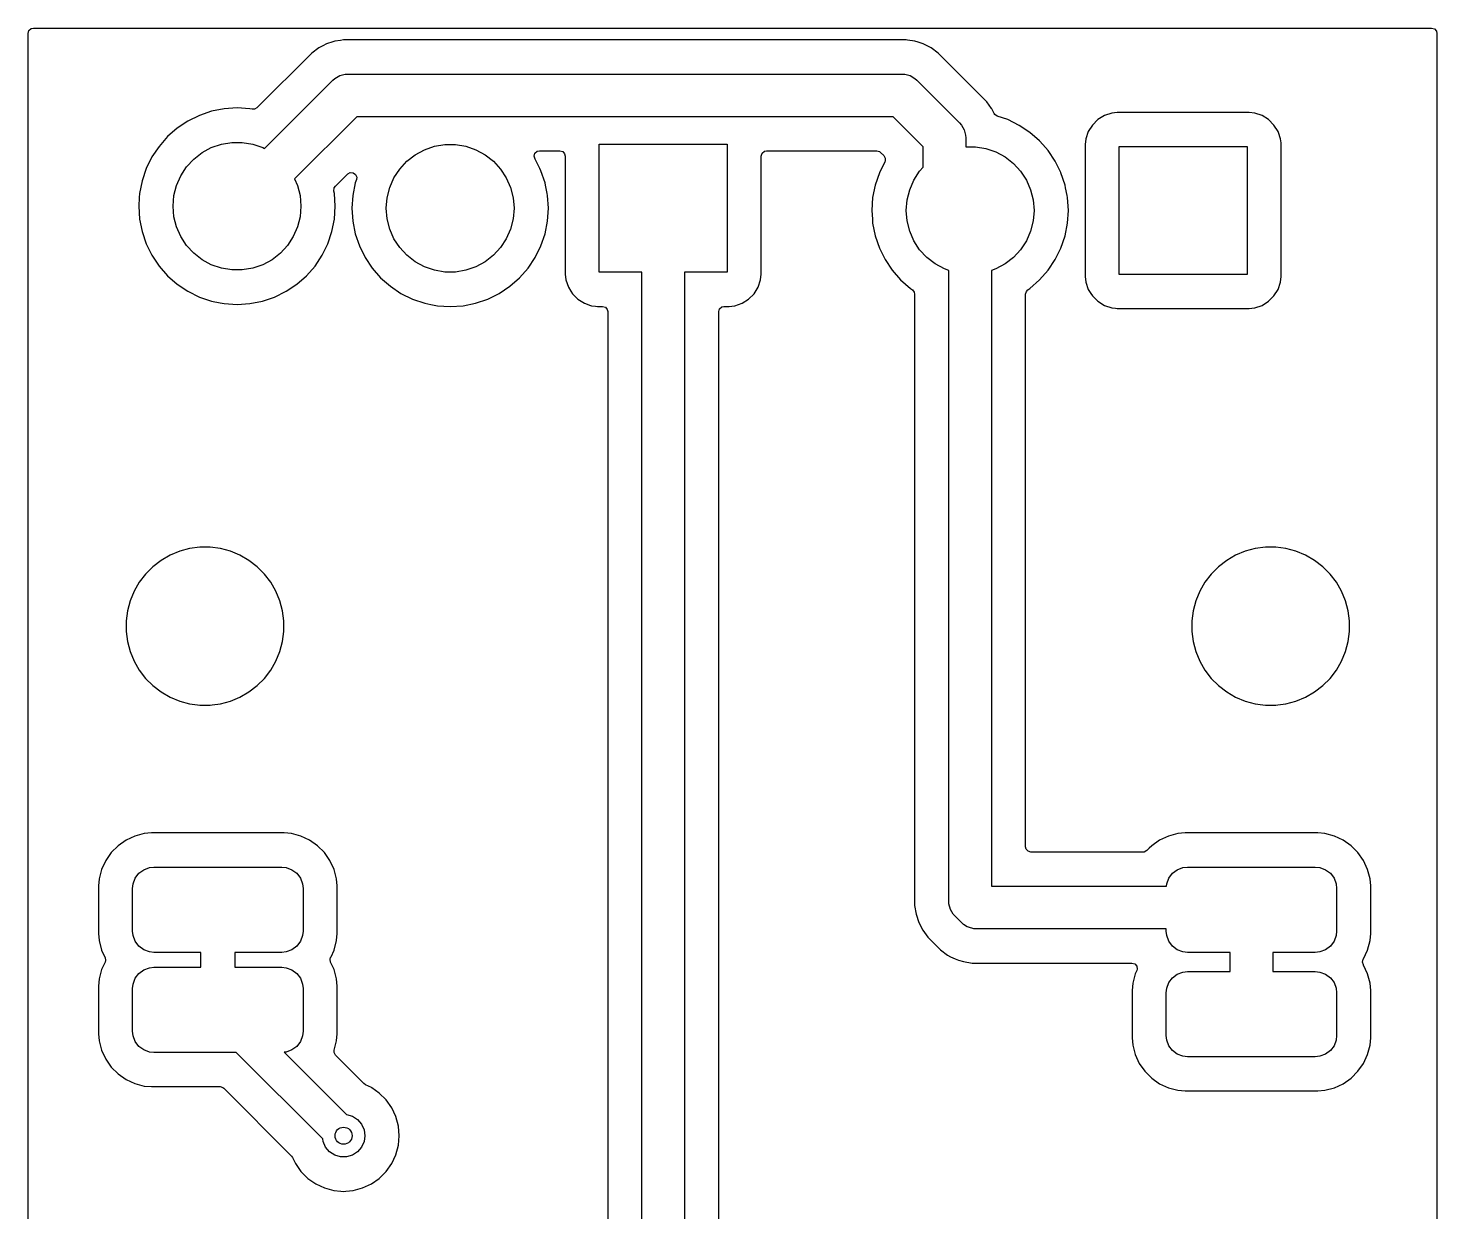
# Model space of a CAD drawing. Extents: x 4.9 to 6.2, y -5.56 to -1.26.
# Drawn here: x 4.904 to 6.205, y -2.352 to -1.259 of the extents above; entities that cross this region are included whole.
import ezdxf

# ---------------------------------------------------------------- set-up
doc = ezdxf.new("R2010")
doc.units = 0
doc.header["$MEASUREMENT"] = 0
doc.layers.add('BLACK', color=7, linetype='CONTINUOUS')

msp = doc.modelspace()

# ---------------------------------------------------------------- linework, layer by layer
at = {"layer": 'BLACK', "linetype": 'CONTINUOUS'}
for p, q in [((4.9035, -1.2637), (4.9043, -1.2611)), ((4.9043, -1.2611), (4.9064, -1.2593)), ((4.9064, -1.2593), (4.9084, -1.2589)), ((4.9084, -1.2589), (6.1998, -1.2589)), ((6.1998, -1.2589), (6.2025, -1.2596)), ((6.2025, -1.2596), (6.2043, -1.2617)), ((6.2043, -1.2617), (6.2047, -1.2637)), ((4.9035, -1.4232), (4.9035, -1.2637)), ((5.1792, -1.2734), (5.1756, -1.2752)), ((5.1809, -1.2728), (5.1792, -1.2734)), ((5.183, -1.2722), (5.1809, -1.2728)), ((5.1868, -1.2709), (5.183, -1.2722)), ((5.183, -1.2722), (5.183, -1.2722)), ((5.1921, -1.2701), (5.1868, -1.2709)), ((5.1948, -1.2697), (5.1921, -1.2701)), ((5.2028, -1.2697), (5.1948, -1.2697)), ((5.7147, -1.2697), (5.2028, -1.2697)), ((5.7157, -1.2698), (5.7147, -1.2697)), ((5.7226, -1.2709), (5.7157, -1.2698)), ((5.7255, -1.2719), (5.7226, -1.2709)), ((5.7265, -1.2722), (5.7255, -1.2719)), ((5.7284, -1.2728), (5.7265, -1.2722)), ((5.7303, -1.2734), (5.7284, -1.2728)), ((5.7339, -1.2752), (5.7303, -1.2734)), ((6.2047, -1.2637), (6.2047, -3.5365)), ((5.1655, -1.2818), (5.1149, -1.3323)), ((5.172, -1.2771), (5.1655, -1.2818)), ((5.1756, -1.2752), (5.172, -1.2771)), ((5.1756, -1.2752), (5.1756, -1.2752)), ((5.7375, -1.2771), (5.7339, -1.2752)), ((5.7339, -1.2752), (5.7339, -1.2752)), ((5.744, -1.2818), (5.7375, -1.2771)), ((5.7832, -1.3211), (5.744, -1.2818)), ((5.744, -1.2818), (5.744, -1.2818)), ((5.744, -1.2818), (5.744, -1.2818)), ((5.1962, -1.3013), (5.1988, -1.3012)), ((5.1988, -1.3012), (5.7106, -1.3012)), ((5.7106, -1.3012), (5.7132, -1.3013)), ((5.1218, -1.37), (5.1849, -1.3069)), ((5.1849, -1.3069), (5.1868, -1.3052)), ((5.1868, -1.3052), (5.1913, -1.3027)), ((5.1868, -1.3052), (5.1868, -1.3052)), ((5.1913, -1.3027), (5.1962, -1.3013)), ((5.1962, -1.3013), (5.1962, -1.3013)), ((5.7132, -1.3013), (5.7132, -1.3013)), ((5.7132, -1.3013), (5.7182, -1.3027)), ((5.7182, -1.3027), (5.7226, -1.3052)), ((5.7226, -1.3052), (5.7226, -1.3052)), ((5.7226, -1.3052), (5.7245, -1.3069)), ((5.7245, -1.3069), (5.7639, -1.3463)), ((5.7834, -1.3212), (5.7832, -1.3211)), ((5.7832, -1.3211), (5.7832, -1.3211)), ((5.7891, -1.3269), (5.7834, -1.3212)), ((5.7834, -1.3212), (5.7834, -1.3212)), ((5.7934, -1.3329), (5.7891, -1.3269)), ((5.0617, -1.3394), (5.0511, -1.3446)), ((5.073, -1.3356), (5.0617, -1.3394)), ((5.0617, -1.3394), (5.0617, -1.3394)), ((5.0846, -1.3332), (5.073, -1.3356)), ((5.073, -1.3356), (5.073, -1.3356)), ((5.0965, -1.3325), (5.0846, -1.3332)), ((5.0846, -1.3332), (5.0846, -1.3332)), ((5.0846, -1.3332), (5.0846, -1.3332)), ((5.1083, -1.3332), (5.0965, -1.3325)), ((5.1105, -1.3337), (5.1083, -1.3332)), ((5.1083, -1.3332), (5.1083, -1.3332)), ((5.1125, -1.3337), (5.1105, -1.3337)), ((5.1149, -1.3323), (5.1125, -1.3337)), ((5.7937, -1.3332), (5.7934, -1.3329)), ((5.7934, -1.3329), (5.7934, -1.3329)), ((5.7938, -1.3334), (5.7937, -1.3332)), ((5.7959, -1.3376), (5.7938, -1.3334)), ((5.7965, -1.3385), (5.7959, -1.3376)), ((5.7987, -1.34), (5.7965, -1.3385)), ((5.8084, -1.3433), (5.7987, -1.34)), ((5.8977, -1.3395), (5.8916, -1.3433)), ((5.9044, -1.3372), (5.8977, -1.3395)), ((5.9096, -1.3366), (5.9044, -1.3372)), ((5.9044, -1.3372), (5.9044, -1.3372)), ((6.0313, -1.3366), (5.9096, -1.3366)), ((5.9096, -1.3366), (5.9096, -1.3366)), ((6.0366, -1.3372), (6.0313, -1.3366)), ((6.0313, -1.3366), (6.0313, -1.3366)), ((6.0433, -1.3395), (6.0366, -1.3372)), ((6.0366, -1.3372), (6.0366, -1.3372)), ((6.0493, -1.3433), (6.0433, -1.3395)), ((5.0412, -1.3512), (5.0323, -1.359)), ((5.0511, -1.3446), (5.0412, -1.3512)), ((5.0511, -1.3446), (5.0511, -1.3446)), ((5.207, -1.3406), (5.1496, -1.3979)), ((5.7025, -1.3406), (5.207, -1.3406)), ((5.7303, -1.3684), (5.7025, -1.3406)), ((5.7639, -1.3463), (5.7656, -1.3483)), ((5.7656, -1.3483), (5.7656, -1.3483)), ((5.7656, -1.3483), (5.7682, -1.3527)), ((5.7682, -1.3527), (5.7682, -1.3527)), ((5.7682, -1.3527), (5.7695, -1.3577)), ((5.819, -1.3486), (5.8084, -1.3433)), ((5.8084, -1.3433), (5.8084, -1.3433)), ((5.8289, -1.3552), (5.819, -1.3486)), ((5.819, -1.3486), (5.819, -1.3486)), ((5.8866, -1.3483), (5.8828, -1.3543)), ((5.8916, -1.3433), (5.8866, -1.3483)), ((6.0543, -1.3483), (6.0493, -1.3433)), ((6.0493, -1.3433), (6.0493, -1.3433)), ((6.0581, -1.3543), (6.0543, -1.3483)), ((5.0323, -1.359), (5.0244, -1.368)), ((5.0727, -1.3691), (5.082, -1.366)), ((5.082, -1.366), (5.0916, -1.3644)), ((5.0916, -1.3644), (5.1013, -1.3644)), ((5.1013, -1.3644), (5.111, -1.366)), ((5.111, -1.366), (5.1202, -1.3691)), ((5.4311, -1.4843), (5.4311, -1.3661)), ((5.4311, -1.3661), (5.5492, -1.3661)), ((5.5492, -1.3661), (5.5492, -1.4843)), ((5.7695, -1.3577), (5.7695, -1.3577)), ((5.7695, -1.3577), (5.7697, -1.3602)), ((5.7697, -1.3602), (5.7697, -1.3683)), ((5.8378, -1.363), (5.8289, -1.3552)), ((5.8407, -1.3663), (5.8378, -1.363)), ((5.8805, -1.3611), (5.8799, -1.3663)), ((5.8828, -1.3543), (5.8805, -1.3611)), ((5.8805, -1.3611), (5.8805, -1.3611)), ((6.0584, -1.3552), (6.0581, -1.3543)), ((6.0604, -1.3611), (6.0584, -1.3552)), ((6.0608, -1.3646), (6.0604, -1.3611)), ((6.0604, -1.3611), (6.0604, -1.3611)), ((6.061, -1.3663), (6.0608, -1.3646)), ((5.0179, -1.3778), (5.0126, -1.3885)), ((5.0244, -1.368), (5.0179, -1.3778)), ((5.0179, -1.3778), (5.0179, -1.3778)), ((5.0565, -1.3798), (5.0642, -1.3738)), ((5.0642, -1.3738), (5.0727, -1.3691)), ((5.1202, -1.3691), (5.1218, -1.37)), ((5.2533, -1.3817), (5.261, -1.3758)), ((5.261, -1.3758), (5.2696, -1.3711)), ((5.2696, -1.3711), (5.2788, -1.3679)), ((5.2788, -1.3679), (5.2884, -1.3663)), ((5.2884, -1.3663), (5.2982, -1.3663)), ((5.2982, -1.3663), (5.3078, -1.3679)), ((5.3078, -1.3679), (5.317, -1.3711)), ((5.317, -1.3711), (5.3256, -1.3758)), ((5.3256, -1.3758), (5.3333, -1.3817)), ((5.371, -1.377), (5.3717, -1.3744)), ((5.3718, -1.3797), (5.371, -1.377)), ((5.3717, -1.3744), (5.3738, -1.3725)), ((5.3738, -1.3725), (5.3759, -1.3721)), ((5.3759, -1.3721), (5.3947, -1.3721)), ((5.3947, -1.3721), (5.3973, -1.3728)), ((5.3973, -1.3728), (5.3991, -1.3749)), ((5.3991, -1.3749), (5.3996, -1.3769)), ((5.3996, -1.3769), (5.3996, -1.486)), ((5.5807, -1.3769), (5.5815, -1.3743)), ((5.5807, -1.486), (5.5807, -1.3769)), ((5.5815, -1.3743), (5.5836, -1.3725)), ((5.5836, -1.3725), (5.5856, -1.3721)), ((5.5856, -1.3721), (5.6874, -1.3721)), ((5.6874, -1.3721), (5.69, -1.3728)), ((5.69, -1.3728), (5.6909, -1.3735)), ((5.6909, -1.3735), (5.6939, -1.3765)), ((5.6939, -1.3765), (5.6952, -1.379)), ((5.6952, -1.379), (5.695, -1.3817)), ((5.7303, -1.3873), (5.7303, -1.3684)), ((5.7697, -1.3683), (5.7785, -1.3683)), ((5.7785, -1.3683), (5.7881, -1.3699)), ((5.7881, -1.3699), (5.7973, -1.3731)), ((5.7973, -1.3731), (5.8059, -1.3777)), ((5.8059, -1.3777), (5.8136, -1.3837)), ((5.8456, -1.3719), (5.8407, -1.3663)), ((5.8522, -1.3818), (5.8456, -1.3719)), ((5.8799, -1.3663), (5.8799, -1.488)), ((5.9114, -1.4862), (5.9114, -1.3681)), ((5.9114, -1.3681), (6.0295, -1.3681)), ((6.0295, -1.3681), (6.0295, -1.4862)), ((6.061, -1.488), (6.061, -1.3663)), ((5.0126, -1.3885), (5.0088, -1.3997)), ((5.0126, -1.3885), (5.0126, -1.3885)), ((5.0445, -1.3951), (5.0499, -1.387)), ((5.0499, -1.387), (5.0565, -1.3798)), ((5.1987, -1.3934), (5.2011, -1.3921)), ((5.2011, -1.3921), (5.2038, -1.3923)), ((5.2414, -1.3971), (5.2467, -1.3889)), ((5.2467, -1.3889), (5.2533, -1.3817)), ((5.3333, -1.3817), (5.3399, -1.3889)), ((5.3399, -1.3889), (5.3452, -1.3971)), ((5.3719, -1.3798), (5.3718, -1.3797)), ((5.3762, -1.3885), (5.3719, -1.3798)), ((5.3772, -1.3905), (5.3762, -1.3885)), ((5.381, -1.4017), (5.3772, -1.3905)), ((5.6948, -1.3822), (5.6898, -1.3924)), ((5.695, -1.3817), (5.6948, -1.3822)), ((5.7217, -1.3991), (5.727, -1.3909)), ((5.727, -1.3909), (5.7303, -1.3873)), ((5.8136, -1.3837), (5.8202, -1.3909)), ((5.8202, -1.3909), (5.8256, -1.3991)), ((5.8573, -1.3921), (5.8522, -1.3818)), ((5.8522, -1.3818), (5.8522, -1.3818)), ((5.8575, -1.3924), (5.8573, -1.3921)), ((5.0088, -1.3997), (5.0065, -1.4114)), ((5.0088, -1.3997), (5.0088, -1.3997)), ((5.0382, -1.4135), (5.0406, -1.4041)), ((5.0406, -1.4041), (5.0445, -1.3951)), ((5.1496, -1.3979), (5.1523, -1.4041)), ((5.1523, -1.4041), (5.1547, -1.4135)), ((5.1862, -1.4064), (5.1873, -1.4048)), ((5.1873, -1.4048), (5.1987, -1.3934)), ((5.2056, -1.4017), (5.2033, -1.4133)), ((5.2038, -1.3923), (5.206, -1.394)), ((5.2067, -1.3985), (5.2056, -1.4017)), ((5.2056, -1.4017), (5.2056, -1.4017)), ((5.206, -1.394), (5.207, -1.3965)), ((5.207, -1.3965), (5.2067, -1.3985)), ((5.2375, -1.406), (5.2414, -1.3971)), ((5.3452, -1.3971), (5.3492, -1.406)), ((5.3814, -1.4037), (5.381, -1.4017)), ((5.3829, -1.4114), (5.3814, -1.4037)), ((5.6859, -1.4037), (5.6836, -1.4153)), ((5.6898, -1.3924), (5.6859, -1.4037)), ((5.6859, -1.4037), (5.6859, -1.4037)), ((5.6898, -1.3924), (5.6898, -1.3924)), ((5.7178, -1.408), (5.7217, -1.3991)), ((5.8256, -1.3991), (5.8295, -1.408)), ((5.8613, -1.4037), (5.8575, -1.3924)), ((5.8618, -1.4064), (5.8613, -1.4037)), ((5.0062, -1.4153), (5.0057, -1.4232)), ((5.0065, -1.4114), (5.0062, -1.4153)), ((5.0065, -1.4114), (5.0065, -1.4114)), ((5.0065, -1.4114), (5.0065, -1.4114)), ((5.0374, -1.4232), (5.0382, -1.4135)), ((5.1547, -1.4135), (5.1555, -1.4232)), ((5.186, -1.4092), (5.1862, -1.4064)), ((5.1864, -1.4114), (5.186, -1.4092)), ((5.1872, -1.4232), (5.1864, -1.4114)), ((5.2033, -1.4133), (5.2025, -1.4252)), ((5.2033, -1.4133), (5.2033, -1.4133)), ((5.2343, -1.4252), (5.2351, -1.4155)), ((5.2351, -1.4155), (5.2375, -1.406)), ((5.3492, -1.406), (5.3516, -1.4155)), ((5.3516, -1.4155), (5.3524, -1.4252)), ((5.3833, -1.4133), (5.3829, -1.4114)), ((5.3841, -1.4252), (5.3833, -1.4133)), ((5.6836, -1.4153), (5.6829, -1.4272)), ((5.6836, -1.4153), (5.6836, -1.4153)), ((5.6836, -1.4153), (5.6836, -1.4153)), ((5.7146, -1.4272), (5.7154, -1.4174)), ((5.7154, -1.4174), (5.7178, -1.408)), ((5.8295, -1.408), (5.8319, -1.4174)), ((5.8319, -1.4174), (5.8327, -1.4272)), ((5.8632, -1.4133), (5.8618, -1.4064)), ((5.8636, -1.4153), (5.8632, -1.4133)), ((5.8644, -1.4272), (5.8636, -1.4153)), ((4.9035, -1.8062), (4.9035, -1.4232)), ((5.0057, -1.4232), (5.0065, -1.4351)), ((5.0382, -1.4329), (5.0374, -1.4232)), ((5.1555, -1.4232), (5.1547, -1.4329)), ((5.1864, -1.4351), (5.1872, -1.4232)), ((5.2025, -1.4252), (5.2033, -1.437)), ((5.2351, -1.4349), (5.2343, -1.4252)), ((5.3524, -1.4252), (5.3516, -1.4349)), ((5.3833, -1.437), (5.3841, -1.4252)), ((5.6829, -1.4272), (5.6834, -1.4351)), ((5.7154, -1.4369), (5.7146, -1.4272)), ((5.8327, -1.4272), (5.8319, -1.4369)), ((5.8636, -1.439), (5.8644, -1.4272)), ((5.0065, -1.4351), (5.0065, -1.4351)), ((5.0065, -1.4351), (5.0088, -1.4467)), ((5.0406, -1.4424), (5.0382, -1.4329)), ((5.0445, -1.4513), (5.0406, -1.4424)), ((5.1523, -1.4424), (5.1484, -1.4513)), ((5.1547, -1.4329), (5.1523, -1.4424)), ((5.1841, -1.4467), (5.1864, -1.4351)), ((5.2033, -1.437), (5.2033, -1.437)), ((5.2033, -1.437), (5.2056, -1.4487)), ((5.2375, -1.4444), (5.2351, -1.4349)), ((5.3516, -1.4349), (5.3492, -1.4444)), ((5.381, -1.4487), (5.3833, -1.437)), ((5.6834, -1.4351), (5.6836, -1.439)), ((5.6836, -1.439), (5.6836, -1.439)), ((5.6836, -1.439), (5.6859, -1.4507)), ((5.7178, -1.4463), (5.7154, -1.4369)), ((5.8319, -1.4369), (5.8295, -1.4463)), ((5.8613, -1.4507), (5.8636, -1.439)), ((5.0088, -1.4467), (5.0088, -1.4467)), ((5.0088, -1.4467), (5.0126, -1.458)), ((5.0499, -1.4595), (5.0445, -1.4513)), ((5.1484, -1.4513), (5.1431, -1.4595)), ((5.1803, -1.458), (5.1841, -1.4467)), ((5.2056, -1.4487), (5.2056, -1.4487)), ((5.2056, -1.4487), (5.2095, -1.4599)), ((5.2414, -1.4533), (5.2375, -1.4444)), ((5.2467, -1.4615), (5.2414, -1.4533)), ((5.3452, -1.4533), (5.3399, -1.4615)), ((5.3492, -1.4444), (5.3452, -1.4533)), ((5.3772, -1.4599), (5.381, -1.4487)), ((5.6859, -1.4507), (5.6859, -1.4507)), ((5.6859, -1.4507), (5.6898, -1.4619)), ((5.7217, -1.4553), (5.7178, -1.4463)), ((5.727, -1.4634), (5.7217, -1.4553)), ((5.8256, -1.4553), (5.8202, -1.4634)), ((5.8295, -1.4463), (5.8256, -1.4553)), ((5.8575, -1.4619), (5.8613, -1.4507)), ((5.0126, -1.458), (5.0126, -1.458)), ((5.0126, -1.458), (5.0179, -1.4686)), ((5.0179, -1.4686), (5.0179, -1.4686)), ((5.0179, -1.4686), (5.0244, -1.4785)), ((5.0565, -1.4667), (5.0499, -1.4595)), ((5.0642, -1.4727), (5.0565, -1.4667)), ((5.1365, -1.4667), (5.1288, -1.4727)), ((5.1431, -1.4595), (5.1365, -1.4667)), ((5.1685, -1.4785), (5.1751, -1.4686)), ((5.1751, -1.4686), (5.1803, -1.458)), ((5.2095, -1.4599), (5.2095, -1.4599)), ((5.2095, -1.4599), (5.2147, -1.4706)), ((5.2533, -1.4686), (5.2467, -1.4615)), ((5.261, -1.4746), (5.2533, -1.4686)), ((5.3333, -1.4686), (5.3256, -1.4746)), ((5.3399, -1.4615), (5.3333, -1.4686)), ((5.3719, -1.4706), (5.3772, -1.4599)), ((5.6898, -1.4619), (5.6898, -1.4619)), ((5.6898, -1.4619), (5.695, -1.4725)), ((5.7336, -1.4706), (5.727, -1.4634)), ((5.8202, -1.4634), (5.8136, -1.4706)), ((5.8522, -1.4725), (5.8575, -1.4619)), ((5.0244, -1.4785), (5.0323, -1.4874)), ((5.0727, -1.4773), (5.0642, -1.4727)), ((5.082, -1.4805), (5.0727, -1.4773)), ((5.0916, -1.4821), (5.082, -1.4805)), ((5.1013, -1.4821), (5.0916, -1.4821)), ((5.111, -1.4805), (5.1013, -1.4821)), ((5.1202, -1.4773), (5.111, -1.4805)), ((5.1288, -1.4727), (5.1202, -1.4773)), ((5.1606, -1.4874), (5.1685, -1.4785)), ((5.2147, -1.4706), (5.2147, -1.4706)), ((5.2147, -1.4706), (5.2213, -1.4805)), ((5.2213, -1.4805), (5.2291, -1.4894)), ((5.2696, -1.4793), (5.261, -1.4746)), ((5.2788, -1.4824), (5.2696, -1.4793)), ((5.2884, -1.4841), (5.2788, -1.4824)), ((5.3078, -1.4824), (5.2982, -1.4841)), ((5.317, -1.4793), (5.3078, -1.4824)), ((5.3256, -1.4746), (5.317, -1.4793)), ((5.3575, -1.4894), (5.3653, -1.4805)), ((5.3653, -1.4805), (5.3719, -1.4706)), ((5.695, -1.4725), (5.695, -1.4725)), ((5.695, -1.4725), (5.7016, -1.4824)), ((5.7016, -1.4824), (5.7094, -1.4913)), ((5.7413, -1.4766), (5.7336, -1.4706)), ((5.7499, -1.4812), (5.7413, -1.4766)), ((5.7539, -1.4826), (5.7499, -1.4812)), ((5.7539, -2.065), (5.7539, -1.4826)), ((5.7973, -1.4812), (5.7933, -1.4826)), ((5.7933, -1.4826), (5.7933, -2.0512)), ((5.8059, -1.4766), (5.7973, -1.4812)), ((5.8136, -1.4706), (5.8059, -1.4766)), ((5.8378, -1.4913), (5.8456, -1.4824)), ((5.8456, -1.4824), (5.8522, -1.4725)), ((5.0323, -1.4874), (5.0412, -1.4952)), ((5.0412, -1.4952), (5.0511, -1.5018)), ((5.1418, -1.5018), (5.1517, -1.4952)), ((5.1517, -1.4952), (5.1606, -1.4874)), ((5.2291, -1.4894), (5.2381, -1.4972)), ((5.2982, -1.4841), (5.2884, -1.4841)), ((5.3486, -1.4972), (5.3575, -1.4894)), ((5.3996, -1.486), (5.4002, -1.4913)), ((5.4002, -1.4913), (5.4002, -1.4913)), ((5.4002, -1.4913), (5.4025, -1.498)), ((5.4705, -1.4843), (5.4311, -1.4843)), ((5.4705, -2.7513), (5.4705, -1.4843)), ((5.5492, -1.4843), (5.5098, -1.4843)), ((5.5098, -1.4843), (5.5098, -2.7594)), ((5.5778, -1.498), (5.5801, -1.4913)), ((5.5801, -1.4913), (5.5807, -1.486)), ((5.7094, -1.4913), (5.7184, -1.4992)), ((5.8289, -1.4992), (5.8378, -1.4913)), ((5.8799, -1.488), (5.8805, -1.4933)), ((5.8805, -1.4933), (5.8805, -1.4933)), ((5.8805, -1.4933), (5.8828, -1.5)), ((6.0295, -1.4862), (5.9114, -1.4862)), ((6.0581, -1.5), (6.0604, -1.4933)), ((6.0604, -1.4933), (6.061, -1.488)), ((5.0511, -1.5018), (5.0511, -1.5018)), ((5.0511, -1.5018), (5.0617, -1.5071)), ((5.0617, -1.5071), (5.0617, -1.5071)), ((5.0617, -1.5071), (5.0617, -1.5071)), ((5.0617, -1.5071), (5.073, -1.5109)), ((5.1199, -1.5109), (5.1312, -1.5071)), ((5.1312, -1.5071), (5.1418, -1.5018)), ((5.2381, -1.4972), (5.2479, -1.5038)), ((5.2479, -1.5038), (5.2479, -1.5038)), ((5.2479, -1.5038), (5.2586, -1.5091)), ((5.2586, -1.5091), (5.2586, -1.5091)), ((5.2586, -1.5091), (5.2586, -1.5091)), ((5.2586, -1.5091), (5.2698, -1.5129)), ((5.3168, -1.5129), (5.328, -1.5091)), ((5.328, -1.5091), (5.3387, -1.5038)), ((5.3387, -1.5038), (5.3486, -1.4972)), ((5.4025, -1.498), (5.4049, -1.5018)), ((5.4049, -1.5018), (5.4063, -1.504)), ((5.4063, -1.504), (5.4113, -1.509)), ((5.4113, -1.509), (5.4173, -1.5128)), ((5.563, -1.5128), (5.569, -1.509)), ((5.569, -1.509), (5.574, -1.504)), ((5.574, -1.504), (5.5778, -1.498)), ((5.7184, -1.4992), (5.7184, -1.4992)), ((5.7184, -1.4992), (5.7184, -1.4992)), ((5.7184, -1.4992), (5.7203, -1.5004)), ((5.7203, -1.5004), (5.722, -1.5025)), ((5.722, -1.5025), (5.7224, -1.5045)), ((5.7224, -1.5045), (5.7224, -2.069)), ((5.8248, -1.5045), (5.8256, -1.5019)), ((5.8248, -1.8062), (5.8248, -1.5045)), ((5.8256, -1.5019), (5.827, -1.5004)), ((5.827, -1.5004), (5.8289, -1.4992)), ((5.8828, -1.5), (5.8852, -1.5038)), ((5.8852, -1.5038), (5.8866, -1.506)), ((5.8866, -1.506), (5.8916, -1.511)), ((6.0493, -1.511), (6.0543, -1.506)), ((6.0543, -1.506), (6.0581, -1.5)), ((5.073, -1.5109), (5.0808, -1.5125)), ((5.0808, -1.5125), (5.0846, -1.5132)), ((5.0846, -1.5132), (5.0846, -1.5132)), ((5.0846, -1.5132), (5.0846, -1.5132)), ((5.0846, -1.5132), (5.0965, -1.514)), ((5.0965, -1.514), (5.1083, -1.5132)), ((5.1083, -1.5132), (5.1199, -1.5109)), ((5.2698, -1.5129), (5.2755, -1.514)), ((5.2755, -1.514), (5.2815, -1.5152)), ((5.2815, -1.5152), (5.2815, -1.5152)), ((5.2815, -1.5152), (5.2815, -1.5152)), ((5.2815, -1.5152), (5.2933, -1.516)), ((5.2933, -1.516), (5.3052, -1.5152)), ((5.3052, -1.5152), (5.3168, -1.5129)), ((5.4173, -1.5128), (5.423, -1.5148)), ((5.423, -1.5148), (5.424, -1.5152)), ((5.424, -1.5152), (5.424, -1.5152)), ((5.424, -1.5152), (5.4276, -1.5156)), ((5.4276, -1.5156), (5.4293, -1.5158)), ((5.4293, -1.5158), (5.4293, -1.5158)), ((5.4293, -1.5158), (5.4293, -1.5158)), ((5.4293, -1.5158), (5.4341, -1.5158)), ((5.4341, -1.5158), (5.4367, -1.5165)), ((5.4367, -1.5165), (5.4385, -1.5186)), ((5.4385, -1.5186), (5.439, -1.5206)), ((5.439, -1.5206), (5.439, -2.7362)), ((5.5414, -1.5206), (5.5421, -1.518)), ((5.5414, -2.4899), (5.5414, -1.5206)), ((5.5421, -1.518), (5.5442, -1.5162)), ((5.5442, -1.5162), (5.5462, -1.5158)), ((5.5462, -1.5158), (5.551, -1.5158)), ((5.551, -1.5158), (5.5536, -1.5155)), ((5.551, -1.5158), (5.551, -1.5158)), ((5.5536, -1.5155), (5.5563, -1.5152)), ((5.5563, -1.5152), (5.563, -1.5128)), ((5.5563, -1.5152), (5.5563, -1.5152)), ((5.5563, -1.5152), (5.5563, -1.5152)), ((5.8916, -1.511), (5.8977, -1.5148)), ((5.8977, -1.5148), (5.9044, -1.5171)), ((5.9044, -1.5171), (5.9044, -1.5171)), ((5.9044, -1.5171), (5.9079, -1.5175)), ((5.9079, -1.5175), (5.9096, -1.5177)), ((5.9096, -1.5177), (5.9096, -1.5177)), ((5.9096, -1.5177), (5.9096, -1.5177)), ((5.9096, -1.5177), (6.0313, -1.5177)), ((6.0313, -1.5177), (6.0339, -1.5174)), ((6.0313, -1.5177), (6.0313, -1.5177)), ((6.0339, -1.5174), (6.0366, -1.5171)), ((6.0366, -1.5171), (6.0433, -1.5148)), ((6.0366, -1.5171), (6.0366, -1.5171)), ((6.0366, -1.5171), (6.0366, -1.5171)), ((6.0433, -1.5148), (6.0493, -1.511)), ((5.0435, -1.7419), (5.0346, -1.7455)), ((5.0527, -1.7394), (5.0435, -1.7419)), ((5.0622, -1.7382), (5.0527, -1.7394)), ((5.0717, -1.7382), (5.0622, -1.7382)), ((5.0622, -1.7382), (5.0622, -1.7382)), ((5.0812, -1.7394), (5.0717, -1.7382)), ((5.0717, -1.7382), (5.0717, -1.7382)), ((5.0904, -1.7419), (5.0812, -1.7394)), ((5.0992, -1.7455), (5.0904, -1.7419)), ((6.0277, -1.7419), (6.0189, -1.7455)), ((6.0369, -1.7394), (6.0277, -1.7419)), ((6.0464, -1.7382), (6.0369, -1.7394)), ((6.056, -1.7382), (6.0464, -1.7382)), ((6.0464, -1.7382), (6.0464, -1.7382)), ((6.0654, -1.7394), (6.056, -1.7382)), ((6.056, -1.7382), (6.056, -1.7382)), ((6.0746, -1.7419), (6.0654, -1.7394)), ((6.0835, -1.7455), (6.0746, -1.7419)), ((5.0188, -1.7561), (5.012, -1.7629)), ((5.0264, -1.7503), (5.0188, -1.7561)), ((5.0188, -1.7561), (5.0188, -1.7561)), ((5.0346, -1.7455), (5.0264, -1.7503)), ((5.0346, -1.7455), (5.0346, -1.7455)), ((5.1075, -1.7503), (5.0992, -1.7455)), ((5.0992, -1.7455), (5.0992, -1.7455)), ((5.1151, -1.7561), (5.1075, -1.7503)), ((5.1075, -1.7503), (5.1075, -1.7503)), ((5.1075, -1.7503), (5.1075, -1.7503)), ((5.1218, -1.7629), (5.1151, -1.7561)), ((5.1151, -1.7561), (5.1151, -1.7561)), ((6.003, -1.7561), (5.9963, -1.7629)), ((6.0106, -1.7503), (6.003, -1.7561)), ((6.003, -1.7561), (6.003, -1.7561)), ((6.0189, -1.7455), (6.0106, -1.7503)), ((6.0189, -1.7455), (6.0189, -1.7455)), ((6.0917, -1.7503), (6.0835, -1.7455)), ((6.0835, -1.7455), (6.0835, -1.7455)), ((6.0993, -1.7561), (6.0917, -1.7503)), ((6.0917, -1.7503), (6.0917, -1.7503)), ((6.0917, -1.7503), (6.0917, -1.7503)), ((6.1061, -1.7629), (6.0993, -1.7561)), ((6.0993, -1.7561), (6.0993, -1.7561)), ((5.012, -1.7629), (5.0062, -1.7705)), ((5.012, -1.7629), (5.012, -1.7629)), ((5.1276, -1.7705), (5.1218, -1.7629)), ((5.1218, -1.7629), (5.1218, -1.7629)), ((5.9963, -1.7629), (5.9905, -1.7705)), ((5.9963, -1.7629), (5.9963, -1.7629)), ((6.1119, -1.7705), (6.1061, -1.7629)), ((6.1061, -1.7629), (6.1061, -1.7629)), ((5.0014, -1.7787), (4.9978, -1.7876)), ((5.0062, -1.7705), (5.0014, -1.7787)), ((5.0014, -1.7787), (5.0014, -1.7787)), ((5.1324, -1.7787), (5.1276, -1.7705)), ((5.1361, -1.7876), (5.1324, -1.7787)), ((5.9857, -1.7787), (5.982, -1.7876)), ((5.9905, -1.7705), (5.9857, -1.7787)), ((5.9857, -1.7787), (5.9857, -1.7787)), ((6.1167, -1.7787), (6.1119, -1.7705)), ((6.1203, -1.7876), (6.1167, -1.7787)), ((4.9978, -1.7876), (4.9953, -1.7968)), ((5.1385, -1.7968), (5.1361, -1.7876)), ((5.982, -1.7876), (5.9796, -1.7968)), ((6.1228, -1.7968), (6.1203, -1.7876)), ((4.9035, -2.0509), (4.9035, -1.8062)), ((4.9953, -1.7968), (4.9941, -1.8062)), ((4.9941, -1.8062), (4.9941, -1.8158)), ((5.1398, -1.8062), (5.1385, -1.7968)), ((5.1398, -1.8158), (5.1398, -1.8062)), ((5.8248, -2.0148), (5.8248, -1.8062)), ((5.9796, -1.7968), (5.9783, -1.8062)), ((5.9783, -1.8062), (5.9783, -1.8158)), ((6.124, -1.8062), (6.1228, -1.7968)), ((6.124, -1.8158), (6.124, -1.8062)), ((4.9941, -1.8158), (4.9953, -1.8253)), ((5.1385, -1.8253), (5.1398, -1.8158)), ((5.9783, -1.8158), (5.9796, -1.8253)), ((6.1228, -1.8253), (6.124, -1.8158)), ((4.9953, -1.8253), (4.9978, -1.8345)), ((4.9978, -1.8345), (5.0014, -1.8433)), ((5.1324, -1.8433), (5.1361, -1.8345)), ((5.1361, -1.8345), (5.1385, -1.8253)), ((5.9796, -1.8253), (5.982, -1.8345)), ((5.982, -1.8345), (5.9857, -1.8433)), ((6.1167, -1.8433), (6.1203, -1.8345)), ((6.1203, -1.8345), (6.1228, -1.8253)), ((5.0014, -1.8433), (5.0014, -1.8433)), ((5.0014, -1.8433), (5.0062, -1.8516)), ((5.1276, -1.8516), (5.1324, -1.8433)), ((5.9857, -1.8433), (5.9857, -1.8433)), ((5.9857, -1.8433), (5.9905, -1.8516)), ((6.1119, -1.8516), (6.1167, -1.8433)), ((5.0062, -1.8516), (5.0062, -1.8516)), ((5.0062, -1.8516), (5.0062, -1.8516)), ((5.0062, -1.8516), (5.012, -1.8592)), ((5.012, -1.8592), (5.012, -1.8592)), ((5.012, -1.8592), (5.0188, -1.8659)), ((5.1151, -1.8659), (5.1218, -1.8592)), ((5.1218, -1.8592), (5.1276, -1.8516)), ((5.9905, -1.8516), (5.9905, -1.8516)), ((5.9905, -1.8516), (5.9905, -1.8516)), ((5.9905, -1.8516), (5.9963, -1.8592)), ((5.9963, -1.8592), (5.9963, -1.8592)), ((5.9963, -1.8592), (6.003, -1.8659)), ((6.0993, -1.8659), (6.1061, -1.8592)), ((6.1061, -1.8592), (6.1119, -1.8516)), ((5.0188, -1.8659), (5.0188, -1.8659)), ((5.0188, -1.8659), (5.0264, -1.8717)), ((5.0264, -1.8717), (5.0346, -1.8765)), ((5.0992, -1.8765), (5.1075, -1.8717)), ((5.1075, -1.8717), (5.1151, -1.8659)), ((6.003, -1.8659), (6.003, -1.8659)), ((6.003, -1.8659), (6.0106, -1.8717)), ((6.0106, -1.8717), (6.0189, -1.8765)), ((6.0835, -1.8765), (6.0917, -1.8717)), ((6.0917, -1.8717), (6.0993, -1.8659)), ((5.0346, -1.8765), (5.0435, -1.8802)), ((5.0435, -1.8802), (5.0527, -1.8826)), ((5.0527, -1.8826), (5.0598, -1.8836)), ((5.0598, -1.8836), (5.0622, -1.8839)), ((5.0622, -1.8839), (5.0622, -1.8839)), ((5.0622, -1.8839), (5.0717, -1.8839)), ((5.0717, -1.8839), (5.0736, -1.8836)), ((5.0736, -1.8836), (5.0812, -1.8826)), ((5.0812, -1.8826), (5.0904, -1.8802)), ((5.0904, -1.8802), (5.0992, -1.8765)), ((6.0189, -1.8765), (6.0277, -1.8802)), ((6.0277, -1.8802), (6.0369, -1.8826)), ((6.0369, -1.8826), (6.044, -1.8836)), ((6.044, -1.8836), (6.0464, -1.8839)), ((6.0464, -1.8839), (6.0464, -1.8839)), ((6.0464, -1.8839), (6.056, -1.8839)), ((6.056, -1.8839), (6.0578, -1.8836)), ((6.0578, -1.8836), (6.0654, -1.8826)), ((6.0654, -1.8826), (6.0746, -1.8802)), ((6.0746, -1.8802), (6.0835, -1.8765)), ((5.0108, -2.0025), (5.0021, -2.0049)), ((5.0174, -2.0019), (5.0108, -2.0025)), ((5.0108, -2.0025), (5.0108, -2.0025)), ((5.14, -2.0019), (5.0174, -2.0019)), ((5.0174, -2.0019), (5.0174, -2.0019)), ((5.1467, -2.0025), (5.14, -2.0019)), ((5.14, -2.0019), (5.14, -2.0019)), ((5.1554, -2.0049), (5.1467, -2.0025)), ((5.1467, -2.0025), (5.1467, -2.0025)), ((5.9655, -2.0025), (5.9568, -2.0049)), ((5.9722, -2.0019), (5.9655, -2.0025)), ((5.9655, -2.0025), (5.9655, -2.0025)), ((6.0948, -2.0019), (5.9722, -2.0019)), ((5.9722, -2.0019), (5.9722, -2.0019)), ((6.1014, -2.0025), (6.0948, -2.0019)), ((6.0948, -2.0019), (6.0948, -2.0019)), ((6.1101, -2.0049), (6.1014, -2.0025)), ((6.1014, -2.0025), (6.1014, -2.0025)), ((4.9866, -2.0138), (4.9803, -2.0201)), ((4.994, -2.0086), (4.9866, -2.0138)), ((5.0021, -2.0049), (4.994, -2.0086)), ((4.994, -2.0086), (4.994, -2.0086)), ((5.0021, -2.0049), (5.0021, -2.0049)), ((5.1635, -2.0086), (5.1554, -2.0049)), ((5.1554, -2.0049), (5.1554, -2.0049)), ((5.1708, -2.0138), (5.1635, -2.0086)), ((5.1635, -2.0086), (5.1635, -2.0086)), ((5.1772, -2.0201), (5.1708, -2.0138)), ((5.8253, -2.0168), (5.8248, -2.0148)), ((5.8271, -2.0189), (5.8253, -2.0168)), ((5.9391, -2.016), (5.9369, -2.0182)), ((5.9414, -2.0138), (5.9391, -2.016)), ((5.9487, -2.0086), (5.9414, -2.0138)), ((5.9568, -2.0049), (5.9487, -2.0086)), ((5.9487, -2.0086), (5.9487, -2.0086)), ((5.9568, -2.0049), (5.9568, -2.0049)), ((6.1182, -2.0086), (6.1101, -2.0049)), ((6.1101, -2.0049), (6.1101, -2.0049)), ((6.1256, -2.0138), (6.1182, -2.0086)), ((6.1182, -2.0086), (6.1182, -2.0086)), ((6.1319, -2.0201), (6.1256, -2.0138)), ((4.9752, -2.0275), (4.9714, -2.0356)), ((4.9803, -2.0201), (4.9752, -2.0275)), ((4.9752, -2.0275), (4.9752, -2.0275)), ((5.1823, -2.0275), (5.1772, -2.0201)), ((5.1772, -2.0201), (5.1772, -2.0201)), ((5.1861, -2.0356), (5.1823, -2.0275)), ((5.8297, -2.0197), (5.8271, -2.0189)), ((5.9335, -2.0197), (5.8297, -2.0197)), ((5.9345, -2.0196), (5.9335, -2.0197)), ((5.9369, -2.0182), (5.9345, -2.0196)), ((6.137, -2.0275), (6.1319, -2.0201)), ((6.1319, -2.0201), (6.1319, -2.0201)), ((6.1408, -2.0356), (6.137, -2.0275)), ((4.9714, -2.0356), (4.9691, -2.0442)), ((4.9714, -2.0356), (4.9714, -2.0356)), ((5.0024, -2.0437), (5.0058, -2.0392)), ((5.0058, -2.0392), (5.0103, -2.0359)), ((5.0103, -2.0359), (5.0155, -2.0339)), ((5.0155, -2.0339), (5.0197, -2.0335)), ((5.0197, -2.0335), (5.1378, -2.0335)), ((5.1378, -2.0335), (5.142, -2.0339)), ((5.142, -2.0339), (5.1472, -2.0359)), ((5.1472, -2.0359), (5.1517, -2.0392)), ((5.1517, -2.0392), (5.1551, -2.0437)), ((5.1884, -2.0442), (5.1861, -2.0356)), ((5.9571, -2.0437), (5.9605, -2.0392)), ((5.9605, -2.0392), (5.965, -2.0359)), ((5.965, -2.0359), (5.9702, -2.0339)), ((5.9702, -2.0339), (5.9744, -2.0335)), ((5.9744, -2.0335), (6.0925, -2.0335)), ((6.0925, -2.0335), (6.0967, -2.0339)), ((6.0967, -2.0339), (6.102, -2.0359)), ((6.102, -2.0359), (6.1064, -2.0392)), ((6.1064, -2.0392), (6.1098, -2.0437)), ((6.1431, -2.0442), (6.1408, -2.0356)), ((4.9035, -2.4547), (4.9035, -2.0509)), ((4.9691, -2.0442), (4.9685, -2.0509)), ((4.9685, -2.0509), (4.9685, -2.0948)), ((4.9691, -2.0442), (4.9691, -2.0442)), ((5, -2.0531), (5.0004, -2.049)), ((5, -2.0925), (5, -2.0531)), ((5.0004, -2.049), (5.0024, -2.0437)), ((5.1551, -2.0437), (5.157, -2.049)), ((5.157, -2.049), (5.1575, -2.0531)), ((5.1575, -2.0531), (5.1575, -2.0925)), ((5.189, -2.0509), (5.1884, -2.0442)), ((5.189, -2.0948), (5.189, -2.0509)), ((5.7933, -2.0512), (5.9549, -2.0512)), ((5.9549, -2.0512), (5.9552, -2.049)), ((5.9552, -2.049), (5.9571, -2.0437)), ((6.1098, -2.0437), (6.1118, -2.049)), ((6.1118, -2.049), (6.1122, -2.0531)), ((6.1122, -2.0531), (6.1122, -2.0925)), ((6.1437, -2.0509), (6.1431, -2.0442)), ((6.1437, -2.0948), (6.1437, -2.0509)), ((5.7541, -2.0675), (5.7539, -2.065)), ((5.7554, -2.0725), (5.7541, -2.0675)), ((5.7541, -2.0675), (5.7541, -2.0675)), ((5.7224, -2.069), (5.7237, -2.077)), ((5.7237, -2.077), (5.7237, -2.077)), ((5.7237, -2.077), (5.7262, -2.0846)), ((5.758, -2.0769), (5.7554, -2.0725)), ((5.7597, -2.0789), (5.758, -2.0769)), ((5.758, -2.0769), (5.758, -2.0769)), ((5.7656, -2.0848), (5.7597, -2.0789)), ((4.9685, -2.0948), (4.9691, -2.1014)), ((5.0004, -2.0967), (5, -2.0925)), ((5.1575, -2.0925), (5.157, -2.0967)), ((5.1884, -2.1014), (5.189, -2.0948)), ((5.7262, -2.0846), (5.7262, -2.0846)), ((5.7262, -2.0846), (5.7263, -2.0848)), ((5.7263, -2.0848), (5.7298, -2.0918)), ((5.7298, -2.0918), (5.7346, -2.0983)), ((5.7675, -2.0865), (5.7656, -2.0848)), ((5.771, -2.0885), (5.7675, -2.0865)), ((5.7675, -2.0865), (5.7675, -2.0865)), ((5.772, -2.0891), (5.771, -2.0885)), ((5.777, -2.0904), (5.772, -2.0891)), ((5.7795, -2.0906), (5.777, -2.0904)), ((5.777, -2.0904), (5.777, -2.0904)), ((5.9547, -2.0906), (5.7795, -2.0906)), ((5.9547, -2.0925), (5.9547, -2.0906)), ((5.9552, -2.0967), (5.9547, -2.0925)), ((6.1122, -2.0925), (6.1118, -2.0967)), ((6.1431, -2.1014), (6.1437, -2.0948)), ((4.9691, -2.1014), (4.9691, -2.1014)), ((4.9691, -2.1014), (4.9714, -2.1101)), ((5.0024, -2.102), (5.0004, -2.0967)), ((5.0058, -2.1064), (5.0024, -2.102)), ((5.0103, -2.1098), (5.0058, -2.1064)), ((5.1517, -2.1064), (5.1472, -2.1098)), ((5.1551, -2.102), (5.1517, -2.1064)), ((5.157, -2.0967), (5.1551, -2.102)), ((5.1861, -2.1101), (5.1884, -2.1014)), ((5.7346, -2.0983), (5.7462, -2.1099)), ((5.9571, -2.102), (5.9552, -2.0967)), ((5.9605, -2.1064), (5.9571, -2.102)), ((5.965, -2.1098), (5.9605, -2.1064)), ((6.1064, -2.1064), (6.102, -2.1098)), ((6.1098, -2.102), (6.1064, -2.1064)), ((6.1118, -2.0967), (6.1098, -2.102)), ((6.1408, -2.1101), (6.1431, -2.1014)), ((4.9714, -2.1101), (4.9714, -2.1101)), ((4.9714, -2.1101), (4.9714, -2.1101)), ((4.9714, -2.1101), (4.9735, -2.1147)), ((4.9735, -2.1147), (4.9746, -2.117)), ((4.9746, -2.117), (4.975, -2.1198)), ((4.975, -2.1198), (4.9746, -2.1212)), ((5.0155, -2.1118), (5.0103, -2.1098)), ((5.0197, -2.1122), (5.0155, -2.1118)), ((5.063, -2.1122), (5.0197, -2.1122)), ((5.063, -2.126), (5.063, -2.1122)), ((5.1378, -2.1122), (5.0945, -2.1122)), ((5.0945, -2.1122), (5.0945, -2.126)), ((5.142, -2.1118), (5.1378, -2.1122)), ((5.1472, -2.1098), (5.142, -2.1118)), ((5.1824, -2.1184), (5.1829, -2.117)), ((5.1829, -2.1212), (5.1824, -2.1184)), ((5.1829, -2.117), (5.1833, -2.1162)), ((5.1833, -2.1162), (5.1861, -2.1101)), ((5.7462, -2.1099), (5.7527, -2.1147)), ((5.7527, -2.1147), (5.7556, -2.1162)), ((5.7556, -2.1162), (5.7599, -2.1183)), ((5.7599, -2.1183), (5.7599, -2.1183)), ((5.7599, -2.1183), (5.7599, -2.1183)), ((5.7599, -2.1183), (5.7628, -2.1193)), ((5.7628, -2.1193), (5.7675, -2.1208)), ((5.7675, -2.1208), (5.7755, -2.1221)), ((5.9702, -2.1118), (5.965, -2.1098)), ((5.9744, -2.1122), (5.9702, -2.1118)), ((6.0138, -2.1122), (5.9744, -2.1122)), ((6.0138, -2.1299), (6.0138, -2.1122)), ((6.0925, -2.1122), (6.0531, -2.1122)), ((6.0531, -2.1122), (6.0531, -2.1299)), ((6.0967, -2.1118), (6.0925, -2.1122)), ((6.102, -2.1098), (6.0967, -2.1118)), ((6.1361, -2.1213), (6.1368, -2.1186)), ((6.1368, -2.1186), (6.137, -2.1183)), ((6.137, -2.1182), (6.1408, -2.1101)), ((6.137, -2.1183), (6.137, -2.1182)), ((4.9714, -2.1281), (4.9691, -2.1367)), ((4.9734, -2.1237), (4.9714, -2.1281)), ((4.9714, -2.1281), (4.9714, -2.1281)), ((4.9746, -2.1212), (4.9734, -2.1237)), ((5.0024, -2.1362), (5.0058, -2.1317)), ((5.0058, -2.1317), (5.0103, -2.1284)), ((5.0103, -2.1284), (5.0155, -2.1264)), ((5.0155, -2.1264), (5.0197, -2.126)), ((5.0197, -2.126), (5.063, -2.126)), ((5.0945, -2.126), (5.1378, -2.126)), ((5.1378, -2.126), (5.142, -2.1264)), ((5.142, -2.1264), (5.1472, -2.1284)), ((5.1472, -2.1284), (5.1517, -2.1317)), ((5.1517, -2.1317), (5.1551, -2.1362)), ((5.1861, -2.1281), (5.1829, -2.1212)), ((5.1884, -2.1367), (5.1861, -2.1281)), ((5.7755, -2.1221), (5.9231, -2.1221)), ((5.9231, -2.1221), (5.9257, -2.1228)), ((5.9261, -2.132), (5.9238, -2.1407)), ((5.9257, -2.1228), (5.9275, -2.1249)), ((5.9275, -2.129), (5.9261, -2.132)), ((5.9261, -2.132), (5.9261, -2.132)), ((5.9275, -2.1249), (5.9279, -2.1276)), ((5.9279, -2.1276), (5.9275, -2.129)), ((5.9605, -2.1357), (5.965, -2.1323)), ((5.965, -2.1323), (5.9702, -2.1304)), ((5.9702, -2.1304), (5.9744, -2.1299)), ((5.9744, -2.1299), (6.0138, -2.1299)), ((6.0531, -2.1299), (6.0925, -2.1299)), ((6.0925, -2.1299), (6.0967, -2.1304)), ((6.0967, -2.1304), (6.102, -2.1323)), ((6.102, -2.1323), (6.1064, -2.1357)), ((6.1369, -2.1237), (6.1361, -2.1213)), ((6.137, -2.1238), (6.1369, -2.1237)), ((6.1369, -2.1237), (6.1369, -2.1237)), ((6.137, -2.1239), (6.137, -2.1238)), ((6.1408, -2.132), (6.137, -2.1239)), ((6.137, -2.1239), (6.137, -2.1239)), ((6.1431, -2.1407), (6.1408, -2.132)), ((4.9691, -2.1367), (4.9685, -2.1434)), ((4.9685, -2.1434), (4.9685, -2.1873)), ((4.9691, -2.1367), (4.9691, -2.1367)), ((5, -2.1457), (5.0004, -2.1415)), ((5, -2.185), (5, -2.1457)), ((5.0004, -2.1415), (5.0024, -2.1362)), ((5.1551, -2.1362), (5.157, -2.1415)), ((5.157, -2.1415), (5.1575, -2.1457)), ((5.1575, -2.1457), (5.1575, -2.185)), ((5.189, -2.1434), (5.1884, -2.1367)), ((5.189, -2.1873), (5.189, -2.1434)), ((5.9238, -2.1407), (5.9232, -2.1474)), ((5.9238, -2.1407), (5.9238, -2.1407)), ((5.9547, -2.1496), (5.9552, -2.1454)), ((5.9552, -2.1454), (5.9571, -2.1402)), ((5.9571, -2.1402), (5.9605, -2.1357)), ((6.1064, -2.1357), (6.1098, -2.1402)), ((6.1098, -2.1402), (6.1118, -2.1454)), ((6.1118, -2.1454), (6.1122, -2.1496)), ((6.1437, -2.1474), (6.1431, -2.1407)), ((5.9232, -2.1474), (5.9232, -2.1912)), ((5.9547, -2.189), (5.9547, -2.1496)), ((6.1122, -2.1496), (6.1122, -2.189)), ((6.1437, -2.1912), (6.1437, -2.1474)), ((5.0004, -2.1892), (5, -2.185)), ((5.1575, -2.185), (5.157, -2.1892)), ((4.9685, -2.1873), (4.9691, -2.194)), ((4.9691, -2.194), (4.9691, -2.194)), ((4.9691, -2.194), (4.9714, -2.2026)), ((5.0024, -2.1945), (5.0004, -2.1892)), ((5.0058, -2.199), (5.0024, -2.1945)), ((5.0103, -2.2023), (5.0058, -2.199)), ((5.1517, -2.199), (5.1472, -2.2023)), ((5.1551, -2.1945), (5.1517, -2.199)), ((5.157, -2.1892), (5.1551, -2.1945)), ((5.1861, -2.2025), (5.1884, -2.194)), ((5.1884, -2.194), (5.189, -2.1873)), ((5.9232, -2.1912), (5.9238, -2.1979)), ((5.9238, -2.1979), (5.9238, -2.1979)), ((5.9238, -2.1979), (5.9261, -2.2066)), ((5.9552, -2.1932), (5.9547, -2.189)), ((5.9571, -2.1984), (5.9552, -2.1932)), ((5.9605, -2.2029), (5.9571, -2.1984)), ((6.1098, -2.1984), (6.1064, -2.2029)), ((6.1118, -2.1932), (6.1098, -2.1984)), ((6.1122, -2.189), (6.1118, -2.1932)), ((6.1408, -2.2066), (6.1431, -2.1979)), ((6.1431, -2.1979), (6.1437, -2.1912)), ((4.9714, -2.2026), (4.9714, -2.2026)), ((4.9714, -2.2026), (4.9752, -2.2107)), ((4.9752, -2.2107), (4.9752, -2.2107)), ((4.9752, -2.2107), (4.9803, -2.2181)), ((5.0155, -2.2043), (5.0103, -2.2023)), ((5.0197, -2.2047), (5.0155, -2.2043)), ((5.0958, -2.2047), (5.0197, -2.2047)), ((5.1756, -2.2845), (5.0958, -2.2047)), ((5.142, -2.2043), (5.1401, -2.2045)), ((5.1401, -2.2045), (5.1977, -2.262)), ((5.1472, -2.2023), (5.142, -2.2043)), ((5.1861, -2.2048), (5.1861, -2.2025)), ((5.1874, -2.2072), (5.1861, -2.2048)), ((5.2137, -2.2334), (5.1874, -2.2072)), ((5.9261, -2.2066), (5.9261, -2.2066)), ((5.9261, -2.2066), (5.9299, -2.2147)), ((5.965, -2.2063), (5.9605, -2.2029)), ((5.9702, -2.2082), (5.965, -2.2063)), ((5.9744, -2.2087), (5.9702, -2.2082)), ((6.0925, -2.2087), (5.9744, -2.2087)), ((6.0967, -2.2082), (6.0925, -2.2087)), ((6.102, -2.2063), (6.0967, -2.2082)), ((6.1064, -2.2029), (6.102, -2.2063)), ((6.137, -2.2147), (6.1408, -2.2066)), ((4.9803, -2.2181), (4.9866, -2.2244)), ((4.9866, -2.2244), (4.9866, -2.2244)), ((4.9866, -2.2244), (4.994, -2.2295)), ((5.9299, -2.2147), (5.9299, -2.2147)), ((5.9299, -2.2147), (5.935, -2.222)), ((5.935, -2.222), (5.9414, -2.2283)), ((6.1256, -2.2283), (6.1319, -2.222)), ((6.1319, -2.222), (6.137, -2.2147)), ((4.994, -2.2295), (5.0021, -2.2333)), ((5.0021, -2.2333), (5.0108, -2.2357)), ((5.0108, -2.2357), (5.0174, -2.2362)), ((5.0174, -2.2362), (5.0174, -2.2362)), ((5.0174, -2.2362), (5.0174, -2.2362)), ((5.0174, -2.2362), (5.0808, -2.2362)), ((5.0808, -2.2362), (5.0834, -2.237)), ((5.0834, -2.237), (5.0842, -2.2377)), ((5.0842, -2.2377), (5.1468, -2.3003)), ((5.2151, -2.2344), (5.2137, -2.2334)), ((5.2206, -2.237), (5.2151, -2.2344)), ((5.221, -2.2373), (5.2206, -2.237)), ((5.2206, -2.237), (5.2206, -2.237)), ((5.2206, -2.237), (5.2206, -2.237)), ((5.2279, -2.2421), (5.221, -2.2373)), ((5.9414, -2.2283), (5.9414, -2.2283)), ((5.9414, -2.2283), (5.9487, -2.2335)), ((5.9487, -2.2335), (5.9568, -2.2373)), ((5.9568, -2.2373), (5.9655, -2.2396)), ((6.1014, -2.2396), (6.1101, -2.2373)), ((6.1101, -2.2373), (6.1182, -2.2335)), ((6.1182, -2.2335), (6.1256, -2.2283)), ((5.2343, -2.2485), (5.2279, -2.2421)), ((5.2394, -2.2558), (5.2343, -2.2485)), ((5.2343, -2.2485), (5.2343, -2.2485)), ((5.9655, -2.2396), (5.9722, -2.2402)), ((5.9722, -2.2402), (5.9722, -2.2402)), ((5.9722, -2.2402), (5.9722, -2.2402)), ((5.9722, -2.2402), (6.0948, -2.2402)), ((6.0948, -2.2402), (6.1014, -2.2396)), ((6.0948, -2.2402), (6.0948, -2.2402)), ((5.1977, -2.262), (5.1977, -2.262)), ((5.1977, -2.262), (5.2031, -2.2636)), ((5.2031, -2.2636), (5.2078, -2.2666)), ((5.2432, -2.2639), (5.2394, -2.2558)), ((5.2455, -2.2726), (5.2432, -2.2639)), ((5.2078, -2.2666), (5.2114, -2.2709)), ((5.2114, -2.2709), (5.2138, -2.276)), ((5.2138, -2.276), (5.2146, -2.2815)), ((5.2463, -2.2815), (5.2455, -2.2726)), ((5.176, -2.287), (5.1756, -2.2845)), ((5.1783, -2.2921), (5.176, -2.287)), ((5.2138, -2.287), (5.2114, -2.2921)), ((5.2146, -2.2815), (5.2138, -2.287)), ((5.2455, -2.2904), (5.2463, -2.2815)), ((5.1468, -2.3003), (5.1478, -2.3017)), ((5.1478, -2.3017), (5.1504, -2.3072)), ((5.182, -2.2964), (5.1783, -2.2921)), ((5.1867, -2.2994), (5.182, -2.2964)), ((5.1921, -2.301), (5.1867, -2.2994)), ((5.1977, -2.301), (5.1921, -2.301)), ((5.2031, -2.2994), (5.1977, -2.301)), ((5.2078, -2.2964), (5.2031, -2.2994)), ((5.2114, -2.2921), (5.2078, -2.2964)), ((5.2394, -2.3072), (5.2432, -2.2991)), ((5.2432, -2.2991), (5.2455, -2.2904)), ((5.1504, -2.3072), (5.1555, -2.3145)), ((5.1555, -2.3145), (5.1618, -2.3209)), ((5.2279, -2.3209), (5.2343, -2.3145)), ((5.2343, -2.3145), (5.2394, -2.3072)), ((5.1618, -2.3209), (5.1618, -2.3209)), ((5.1618, -2.3209), (5.1692, -2.326)), ((5.1692, -2.326), (5.1773, -2.3298)), ((5.2125, -2.3298), (5.2206, -2.326)), ((5.2206, -2.326), (5.2279, -2.3209)), ((5.1773, -2.3298), (5.186, -2.3321)), ((5.186, -2.3321), (5.1923, -2.3327)), ((5.1923, -2.3327), (5.1949, -2.3329)), ((5.1949, -2.3329), (5.1971, -2.3327)), ((5.1949, -2.3329), (5.1949, -2.3329)), ((5.1949, -2.3329), (5.1949, -2.3329)), ((5.1971, -2.3327), (5.2038, -2.3321)), ((5.2038, -2.3321), (5.2125, -2.3298))]:
    msp.add_line(p, q, dxfattribs=at)
at = {"layer": 'BLACK'}
msp.add_circle((5.1949, -2.2815), 0.00787, dxfattribs=at)

doc.saveas('drawing.dxf')
